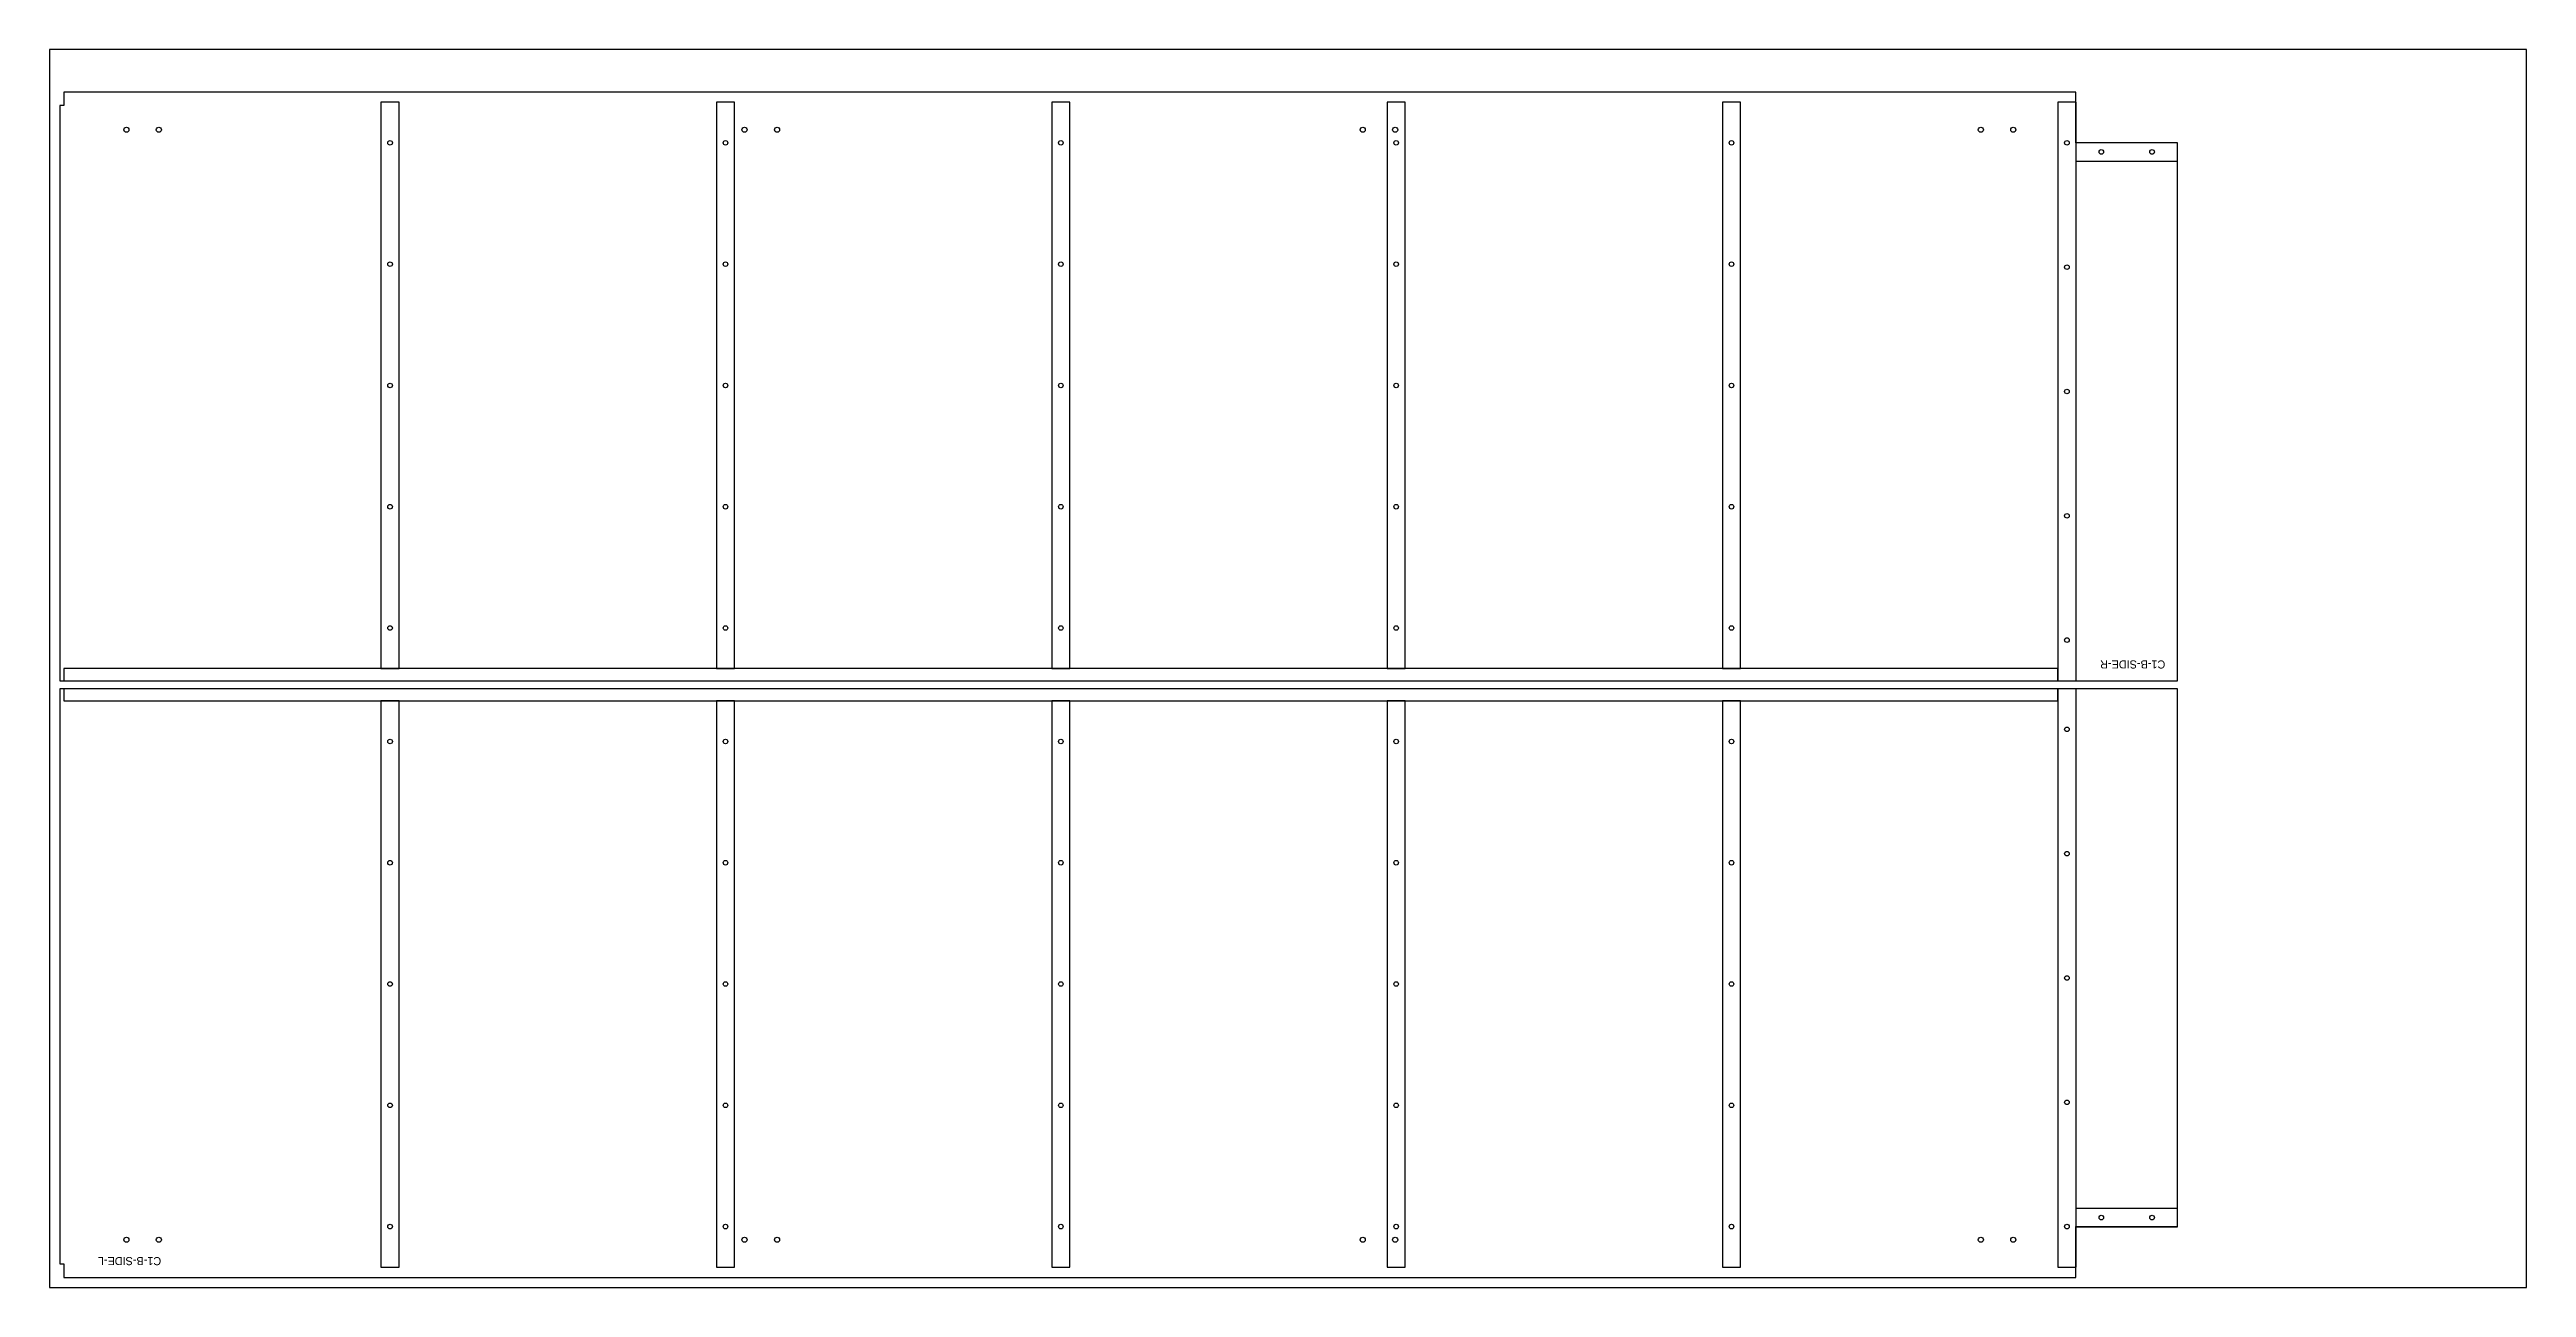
# Model space of a CAD drawing. Header units: millimetres. Extents: x 0 to 2440, y 0 to 1220.
import ezdxf

# ---------------------------------------------------------------- set-up
doc = ezdxf.new("R2010")
doc.units = ezdxf.units.MM
for name, color, linetype in [('DRILL_4.5_THRU', 5, 'CONTINUOUS'), ('DRILL_5_D12', 5, 'CONTINUOUS'), ('LABEL', 8, 'CONTINUOUS'), ('OUTLINE', 7, 'CONTINUOUS'), ('POCKET_D6', 3, 'CONTINUOUS'), ('SHEET', 8, 'CONTINUOUS')]:
    doc.layers.add(name, color=color, linetype=linetype)

msp = doc.modelspace()

# ---------------------------------------------------------------- linework, layer by layer
at = {"layer": 'DRILL_4.5_THRU'}
for centre in [(335.466667, 1128), (665.833333, 1128), (996.2, 1128), (1326.566667, 1128), (1656.933333, 1128), (1987.3, 1128), (2021.2, 1119.1), (2071.2, 1119.1), (335.466667, 1008.475), (665.833333, 1008.475), (996.2, 1008.475), (1326.566667, 1008.475), (1656.933333, 1008.475), (1987.3, 1005.5), (335.466667, 888.95), (665.833333, 888.95), (996.2, 888.95), (1326.566667, 888.95), (1656.933333, 888.95), (1987.3, 883), (335.466667, 769.425), (665.833333, 769.425), (996.2, 769.425), (1326.566667, 769.425), (1656.933333, 769.425), (1987.3, 760.5), (335.466667, 649.9), (665.833333, 649.9), (996.2, 649.9), (1326.566667, 649.9), (1656.933333, 649.9), (1987.3, 638), (335.466667, 538.1), (665.833333, 538.1), (996.2, 538.1), (1326.566667, 538.1), (1656.933333, 538.1), (1987.3, 550), (335.466667, 418.575), (665.833333, 418.575), (996.2, 418.575), (1326.566667, 418.575), (1656.933333, 418.575), (1987.3, 427.5), (335.466667, 299.05), (665.833333, 299.05), (996.2, 299.05), (1326.566667, 299.05), (1656.933333, 299.05), (1987.3, 305), (335.466667, 179.525), (665.833333, 179.525), (996.2, 179.525), (1326.566667, 179.525), (1656.933333, 179.525), (1987.3, 182.5), (335.466667, 60), (665.833333, 60), (996.2, 60), (1326.566667, 60), (1656.933333, 60), (1987.3, 60), (2021.2, 68.9), (2071.2, 68.9)]:
    msp.add_circle(centre, 2.25, dxfattribs=at)
at = {"layer": 'DRILL_5_D12'}
for centre in [(75.7, 1141), (107.7, 1141), (684.633333, 1141), (716.633333, 1141), (1293.566667, 1141), (1325.566667, 1141), (1902.5, 1141), (1934.5, 1141), (75.7, 47), (107.7, 47), (684.633333, 47), (716.633333, 47), (1293.566667, 47), (1325.566667, 47), (1902.5, 47), (1934.5, 47)]:
    msp.add_circle(centre, 2.5, dxfattribs=at)
at = {"layer": 'OUTLINE'}
for points in [[(2096.2, 598), (2096.2, 1128), (1996.2, 1128), (1996.2, 1178), (14, 1178), (14, 1164.85), (10, 1164.85), (10, 598)], [(1996.2, 10), (1996.2, 60), (2096.2, 60), (2096.2, 590), (10, 590), (10, 23.15), (14, 23.15), (14, 10)]]:
    msp.add_lwpolyline(points, close=True, dxfattribs=at)
at = {"layer": 'POCKET_D6'}
for points in [[(344.441667, 609.9), (344.441667, 1168), (326.491667, 1168), (326.491667, 609.9)], [(674.808333, 609.9), (674.808333, 1168), (656.858333, 1168), (656.858333, 609.9)], [(1005.175, 609.9), (1005.175, 1168), (987.225, 1168), (987.225, 609.9)], [(1335.541667, 609.9), (1335.541667, 1168), (1317.591667, 1168), (1317.591667, 609.9)], [(1665.908333, 609.9), (1665.908333, 1168), (1647.958333, 1168), (1647.958333, 609.9)], [(1996.275, 598), (1996.275, 1168), (1978.325, 1168), (1978.325, 598)], [(2096.2, 1110.125), (2096.2, 1128.075), (1996.2, 1128.075), (1996.2, 1110.125)], [(1978.4, 597.925), (1978.4, 609.975), (14, 609.975), (14, 597.925)], [(1978.4, 578.025), (1978.4, 590.075), (14, 590.075), (14, 578.025)], [(1996.275, 20), (1996.275, 590), (1978.325, 590), (1978.325, 20)], [(344.441667, 20), (344.441667, 578.1), (326.491667, 578.1), (326.491667, 20)], [(674.808333, 20), (674.808333, 578.1), (656.858333, 578.1), (656.858333, 20)], [(1005.175, 20), (1005.175, 578.1), (987.225, 578.1), (987.225, 20)], [(1335.541667, 20), (1335.541667, 578.1), (1317.591667, 578.1), (1317.591667, 20)], [(1665.908333, 20), (1665.908333, 578.1), (1647.958333, 578.1), (1647.958333, 20)], [(2096.2, 59.925), (2096.2, 77.875), (1996.2, 77.875), (1996.2, 59.925)]]:
    msp.add_lwpolyline(points, close=True, dxfattribs=at)
at = {"layer": 'SHEET'}
msp.add_lwpolyline([(0, 0), (2440, 0), (2440, 1220), (0, 1220)], close=True, dxfattribs=at)

# ---------------------------------------------------------------- texts
at = {"layer": 'LABEL'}
for s, p in [('C1-B-SIDE-R', (2084.2, 618)), ('C1-B-SIDE-L', (110, 30))]:
    msp.add_text(s, height=8, rotation=180, dxfattribs=at).set_placement(p)

doc.saveas('drawing.dxf')
